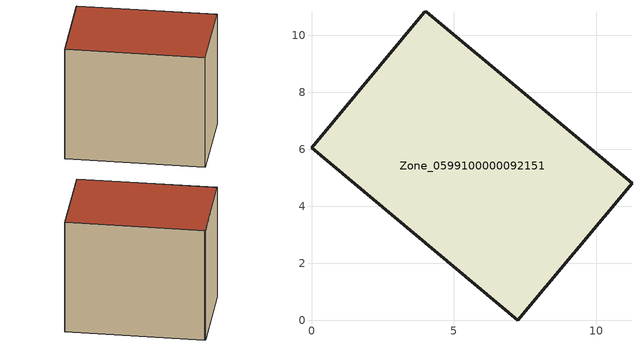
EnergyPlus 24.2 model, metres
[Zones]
Zone_0599100000092151
 floor ground (C_G): 7.25,0 0,6.05 3.96,10.82 4.03,10.83 11.26,4.81 z0
 wall outside (C_F): 0,6.05 7.25,0 11.26,4.81 4.03,10.83 3.96,10.82 0,6.05 z0:8.23
 roof outside (C_R): 11.26,4.81 4.03,10.83 3.96,10.82 0,6.05 7.25,0 z8.23
[BUILDING]
Pand.0599100000092151: North Axis=0; Terrain=City; Loads Convergence Tolerance Value=0.04; Temperature Convergence Tolerance Value=0.4; Solar Distribution=FullExterior; Maximum Number of Warmup Days=25; Minimum Number of Warmup Days=1
[Site:Location]
Rotterdam.The.Hague.AP_ZH_NLD Design_Conditions: Latitude=51.96; Longitude=4.45; Time Zone=1; Elevation=-4.5
[SITE:GROUNDTEMPERATURE:BUILDINGSURFACE]
18, 18, 18, 18, 18, 18, 18, 18, 18, 18, 18, 18
[MATERIAL] Thermal Absorptance=0.9; Solar Absorptance=0.7; Visible Absorptance=0.7
Name | Roughness | Thickness | Conductivity | Density | Specific Heat
G.TI.1946-1964 | MediumSmooth | 0.15 | 1 | 540 | 1210
F.TI.1946-1964 | Rough | 0.3 | 0.857143 | 1920 | 840
R.TI.1946-1964 | MediumRough | 0.2 | 0.277778 | 1500 | 1000
[CONSTRUCTION]
C_G: G.TI.1946-1964
C_F: F.TI.1946-1964
C_R: R.TI.1946-1964
[ZONE]
Zone_0599100000092151: Type=1; Multiplier=1; Ceiling Height=Autocalculate; Volume=Autocalculate; Floor Area=autocalculate; Part of Total Floor Area=Yes
[ZONEINFILTRATION:DESIGNFLOWRATE]
Infil_Zone_0599100000092151: Zone or ZoneList or Space or SpaceList=Zone_0599100000092151; Schedule=AlwaysOn; Design Flow Rate Calculation Method=Flow/Area; Flow Rate per Floor Area=0.003; Constant Term Coefficient=1; Temperature Term Coefficient=0; Velocity Term Coefficient=0; Velocity Squared Term Coefficient=0
[HVACTEMPLATE:ZONE:IDEALLOADSAIRSYSTEM]
Zone_0599100000092151: Maximum Heating Supply Air Temperature=50; Minimum Cooling Supply Air Temperature=13; Maximum Heating Supply Air Humidity Ratio=0.0156; Minimum Cooling Supply Air Humidity Ratio=0.0077; Heating Limit=NoLimit; Cooling Limit=NoLimit; Dehumidification Control Type=ConstantSensibleHeatRatio; Cooling Sensible Heat Ratio=0.7; Dehumidification Setpoint=60; Humidification Control Type=None; Humidification Setpoint=30; Outdoor Air Method=None; Outdoor Air Flow Rate per Person=0.00944; Outdoor Air Flow Rate per Zone Floor Area=0; Outdoor Air Flow Rate per Zone=0; Demand Controlled Ventilation Type=None; Outdoor Air Economizer Type=NoEconomizer; Heat Recovery Type=None; Sensible Heat Recovery Effectiveness=0.7; Latent Heat Recovery Effectiveness=0.65
[ZONECONTROL:THERMOSTAT]
ThermostatControl_Zone_0599100000092151: Zone or ZoneList=Zone_0599100000092151; Control Type Schedule=DualSetpointControlType; Control 1=Thermostat_Zone_0599100000092151; Temperature Difference Between Cutout And Setpoint=0
[THERMOSTATSETPOINT:DUALSETPOINT]
Thermostat_Zone_0599100000092151: Heating Setpoint Temperature Schedule=HeatingSetpoint_Zone_0599100000092151; Cooling Setpoint Temperature Schedule=CoolingSetpoint_Zone_0599100000092151
[SCHEDULE:COMPACT]
HeatingSetpoint_Zone_0599100000092151: Through: 12/31, For: AllDays, Until: 24:00, 21
CoolingSetpoint_Zone_0599100000092151: Through: 12/31, For: AllDays, Until: 24:00, 24
DualSetpointControlType: Through: 12/31, For: AllDays, Until: 24:00, 4
AlwaysOn: Through: 12/31, For: AllDays, Until: 24:00, 1
